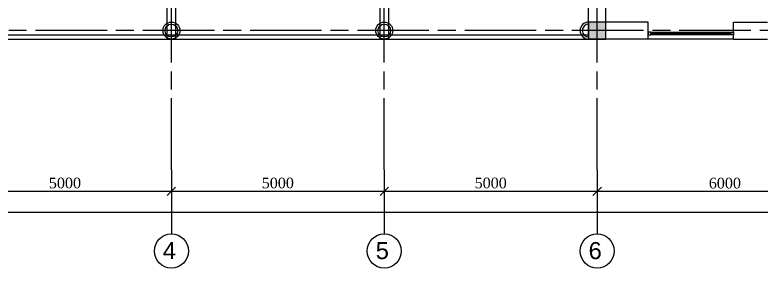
# Model space of a CAD drawing. Header units: inches. Extents: x 2870606 to 3671143, y -733551 to -473558.
# Drawn here: x 3238167 to 3255692, y -526992 to -521058 of the extents above; entities that cross this region are included whole.
import ezdxf

# ---------------------------------------------------------------- set-up
doc = ezdxf.new("R2010")
doc.units = ezdxf.units.IN
doc.header["$MEASUREMENT"] = 0
doc.linetypes.add('ACAD_ISO08W100', pattern=[36, 24, -3, 6, -3])
doc.layers.add('A_Windows', color=160, linetype='Continuous')
doc.styles.add('J~stule', font='dutch.ttf')
doc.styles.add('стиль3', font='arial.ttf', dxfattribs={"height": 250})
doc.linetypes.add('FENCELINE1', pattern='A,0.25,-0.1,[133,ltypeshp.shx,S=0.1,R=0,X=-0.1,Y=0],-0.1,1', length=1.45)
doc.dimstyles.new('J~style', dxfattribs={"dimscale": 100, "dimtxt": 2.5, "dimasz": 2, "dimexe": 0.55, "dimexo": 0.725, "dimtad": 1, "dimdec": 0, "dimdsep": 46, "dimtxsty": 'J~stule', "dimblk": 'OBLIQUE', "dimcen": 2, "dimdle": 0.5, "dimadec": 0, "dimazin": 0, "dimtfac": 1, "dimtdec": 0, "dimtmove": 0, "dimatfit": 3, "dimfxl": 1, "dimarcsym": 0})

# ---------------------------------------------------------------- blocks, each defined once
blk = doc.blocks.new('*U70')
at = {"color": 7, "lineweight": 30}
for points in [[(0, 60), (60, 60), (60, 0), (0, 0)], [(2000, 60), (1940, 60), (1940, 0), (2000, 0)]]:
    blk.add_lwpolyline(points, close=True, dxfattribs=at)
at = {"color": 4, "lineweight": 25}
for points in [[(60, 60), (1940, 60), (1940, 0), (60, 0)], [(60, 35), (1940, 35), (1940, 25), (60, 25)]]:
    blk.add_lwpolyline(points, close=True, dxfattribs=at)
blk = doc.blocks.new('_Oblique')
at = {"color": 0, "linetype": 'ByBlock', "lineweight": -2}
blk.add_line((-0.5, -0.5), (0.5, 0.5), dxfattribs=at)
blk = doc.blocks.new('*D866')
at = {"color": 0, "lineweight": -2, "transparency": 16777216}
for p, q in [((3236842, -524765), (3236842, -525247)), ((3241842, -524765), (3241842, -525247)), ((3236792, -525192), (3241892, -525192))]:
    blk.add_line(p, q, dxfattribs=at)
at = {"layer": 'Defpoints', "color": 0, "lineweight": 35, "transparency": 16777216}
for p in [(3236842, -524692), (3241842, -524692), (3241842, -525192)]:
    blk.add_point(p, dxfattribs=at)
at = {"color": 0, "lineweight": -2, "transparency": 16777216, "xscale": 200, "yscale": 200, "zscale": 200, "rotation": 180}
blk.add_blockref('_Oblique', (3236842, -525192), dxfattribs=at)
at = {"color": 0, "lineweight": -2, "transparency": 16777216, "xscale": 200, "yscale": 200, "zscale": 200}
blk.add_blockref('_Oblique', (3241842, -525192), dxfattribs=at)
at = {"color": 0, "transparency": 16777216, "insert": (3239342, -524999), "char_height": 250, "attachment_point": 5, "style": 'J~stule'}
blk.add_mtext('5000', dxfattribs=at)
blk = doc.blocks.new('*D867')
at = {"color": 0, "lineweight": -2, "transparency": 16777216}
for p, q in [((3241842, -524765), (3241842, -525247)), ((3246842, -524765), (3246842, -525247)), ((3241792, -525192), (3246892, -525192))]:
    blk.add_line(p, q, dxfattribs=at)
at = {"layer": 'Defpoints', "color": 0, "lineweight": 35, "transparency": 16777216}
for p in [(3241842, -524692), (3246842, -524692), (3246842, -525192)]:
    blk.add_point(p, dxfattribs=at)
at = {"color": 0, "lineweight": -2, "transparency": 16777216, "xscale": 200, "yscale": 200, "zscale": 200, "rotation": 180}
blk.add_blockref('_Oblique', (3241842, -525192), dxfattribs=at)
at = {"color": 0, "lineweight": -2, "transparency": 16777216, "xscale": 200, "yscale": 200, "zscale": 200}
blk.add_blockref('_Oblique', (3246842, -525192), dxfattribs=at)
at = {"color": 0, "transparency": 16777216, "insert": (3244342, -524999), "char_height": 250, "attachment_point": 5, "style": 'J~stule'}
blk.add_mtext('5000', dxfattribs=at)
blk = doc.blocks.new('*D868')
at = {"color": 0, "lineweight": -2, "transparency": 16777216}
for p, q in [((3246842, -524765), (3246842, -525247)), ((3251842, -524765), (3251842, -525247)), ((3246792, -525192), (3251892, -525192))]:
    blk.add_line(p, q, dxfattribs=at)
at = {"layer": 'Defpoints', "color": 0, "lineweight": 35, "transparency": 16777216}
for p in [(3246842, -524692), (3251842, -524692), (3251842, -525192)]:
    blk.add_point(p, dxfattribs=at)
at = {"color": 0, "lineweight": -2, "transparency": 16777216, "xscale": 200, "yscale": 200, "zscale": 200, "rotation": 180}
blk.add_blockref('_Oblique', (3246842, -525192), dxfattribs=at)
at = {"color": 0, "lineweight": -2, "transparency": 16777216, "xscale": 200, "yscale": 200, "zscale": 200}
blk.add_blockref('_Oblique', (3251842, -525192), dxfattribs=at)
at = {"color": 0, "transparency": 16777216, "insert": (3249342, -524999), "char_height": 250, "attachment_point": 5, "style": 'J~stule'}
blk.add_mtext('5000', dxfattribs=at)
blk = doc.blocks.new('*D869')
at = {"color": 0, "lineweight": -2, "transparency": 16777216}
for p, q in [((3251842, -524765), (3251842, -525247)), ((3257842, -524765), (3257842, -525247)), ((3251792, -525192), (3257892, -525192))]:
    blk.add_line(p, q, dxfattribs=at)
at = {"layer": 'Defpoints', "color": 0, "lineweight": 35, "transparency": 16777216}
for p in [(3251842, -524692), (3257842, -524692), (3257842, -525192)]:
    blk.add_point(p, dxfattribs=at)
at = {"color": 0, "lineweight": -2, "transparency": 16777216, "xscale": 200, "yscale": 200, "zscale": 200, "rotation": 180}
blk.add_blockref('_Oblique', (3251842, -525192), dxfattribs=at)
at = {"color": 0, "lineweight": -2, "transparency": 16777216, "xscale": 200, "yscale": 200, "zscale": 200}
blk.add_blockref('_Oblique', (3257842, -525192), dxfattribs=at)
at = {"color": 0, "transparency": 16777216, "insert": (3254842, -525002), "char_height": 250, "attachment_point": 5, "style": 'J~stule'}
blk.add_mtext('6000', dxfattribs=at)
blk = doc.blocks.new('*D876')
at = {"color": 0, "lineweight": -2, "transparency": 16777216}
for p, q in [((3227842, -524765), (3227842, -525747)), ((3287842, -524765), (3287842, -525747)), ((3287892, -525692), (3227792, -525692))]:
    blk.add_line(p, q, dxfattribs=at)
at = {"layer": 'Defpoints', "color": 0, "lineweight": 35, "transparency": 16777216}
for p in [(3227842, -524692), (3287842, -524692), (3227842, -525692)]:
    blk.add_point(p, dxfattribs=at)
at = {"color": 0, "lineweight": -2, "transparency": 16777216, "xscale": 200, "yscale": 200, "zscale": 200, "rotation": 180}
blk.add_blockref('_Oblique', (3227842, -525692), dxfattribs=at)
at = {"color": 0, "lineweight": -2, "transparency": 16777216, "xscale": 200, "yscale": 200, "zscale": 200}
blk.add_blockref('_Oblique', (3287842, -525692), dxfattribs=at)
at = {"color": 0, "transparency": 16777216, "insert": (3257842, -525502), "char_height": 250, "attachment_point": 5, "style": 'J~stule'}
blk.add_mtext('60000', dxfattribs=at)

msp = doc.modelspace()

# ---------------------------------------------------------------- hatches: boundary and pattern name
h = msp.add_hatch(color=256)
h.dxf.hatch_style = 1
h.paths.add_polyline_path([(3252042.2, -521623.13), (3252042.2, -521223.13), (3251642.2, -521223.13), (3251642.2, -521623.13)])

# ---------------------------------------------------------------- linework, layer by layer
at = {"color": 252, "linetype": 'ACAD_ISO08W100', "ltscale": 70}
for p, q in [((3241842.2, -524692.02), (3241842.2, -496403.85)), ((3246842.2, -524692.02), (3246842.2, -496403.85)), ((3251842.2, -524692.02), (3251842.2, -496403.85)), ((3290731.11, -521423.13), (3224837.42, -521423.13))]:
    msp.add_line(p, q, dxfattribs=at)
at = {"lineweight": 30}
for p, q in [((3253042.2, -521623.13), (3253042.2, -521223.13)), ((3255042.2, -521223.13), (3255842.2, -521223.13)), ((3255042.2, -521623.13), (3255042.2, -521223.13)), ((3255042.2, -521623.13), (3255842.2, -521623.13))]:
    msp.add_line(p, q, dxfattribs=at)
at = {"linetype": 'FENCELINE1', "ltscale": 200}
msp.add_line((3237042.2, -521523.13), (3251642.2, -521523.13), dxfattribs=at)
for p, q in [((3237042.2, -521623.13), (3251642.2, -521623.13)), ((3255042.2, -521623.13), (3253042.2, -521623.13))]:
    msp.add_line(p, q)
at = {"linetype": 'Continuous'}
for p, q in [((3241842.2, -524692.02), (3241842.2, -526192.02)), ((3246842.2, -524692.02), (3246842.2, -526192.02)), ((3251842.2, -524692.02), (3251842.2, -526192.02))]:
    msp.add_line(p, q, dxfattribs=at)
at = {"lineweight": 30}
for points in [[(3253042.2, -521623.13), (3251642.2, -521623.13), (3251642.2, -518223.13)], [(3253042.2, -521223.13), (3252042.2, -521223.13), (3252042.2, -518223.13)]]:
    msp.add_lwpolyline(points, dxfattribs=at)
for points in [[(3241742.2, -518623.13), (3241942.2, -518623.13), (3241942.2, -521624.94), (3241742.2, -521621.32)], [(3246742.2, -518623.13), (3246942.2, -518623.13), (3246942.2, -521624.94), (3246742.2, -521621.32)]]:
    msp.add_lwpolyline(points, close=True, dxfattribs=at)
msp.add_lwpolyline([(3251642.2, -521223.13), (3251642.2, -521623.13), (3252042.2, -521623.13), (3252042.2, -521223.13)], close=True)
for centre, radius in [((3241842.2, -521423.13), 200), ((3241842.2, -521423.13), 150), ((3246842.2, -521423.13), 200), ((3246842.2, -521423.13), 150)]:
    msp.add_circle(centre, radius, dxfattribs=at)
at = {"linetype": 'Continuous'}
for centre in [(3241842.2, -526592.02), (3246842.2, -526592.02), (3251842.2, -526592.02)]:
    msp.add_circle(centre, 400, dxfattribs=at)
at = {"lineweight": 30}
for radius in [200, 150]:
    msp.add_arc((3251642.2, -521423.13), radius, 90, 270, dxfattribs=at)

# ---------------------------------------------------------------- block references
at = {"layer": 'A_Windows', "color": 5, "lineweight": 30, "rotation": 180.0000153929365}
msp.add_blockref('*U70', (3255042.2, -521463.13), dxfattribs=at)

# ---------------------------------------------------------------- texts
at = {"linetype": 'Continuous', "char_height": 400, "attachment_point": 2, "style": 'стиль3'}
for s, insert in [('4', (3241795.92, -526382.35)), ('5', (3246795.92, -526382.35)), ('6', (3251795.92, -526382.35))]:
    msp.add_mtext(s, dxfattribs=dict(at, insert=insert))

# ---------------------------------------------------------------- dimensions: what is measured, and where the dimension line sits
for base, p1, p2, picture, middle in [((3227842.2, -525692.02), (3287842.2, -524692.02), (3227842.2, -524692.02), '*D876', (3257842.2, -525502.01)), ((3241842.2, -525192.02), (3236842.2, -524692.02), (3241842.2, -524692.02), '*D866', (3239342.2, -524999.32)), ((3246842.2, -525192.02), (3241842.2, -524692.02), (3246842.2, -524692.02), '*D867', (3244342.2, -524999.32)), ((3251842.2, -525192.02), (3246842.2, -524692.02), (3251842.2, -524692.02), '*D868', (3249342.2, -524999.32)), ((3257842.2, -525192.02), (3251842.2, -524692.02), (3257842.2, -524692.02), '*D869', (3254842.2, -525002.01))]:
    dim = msp.add_linear_dim(base=base, p1=p1, p2=p2, dimstyle='J~style', override={"dimdec": 1, "dimtdec": 1})
    dim.commit()
    dim.dimension.update_dxf_attribs({"geometry": picture, "text_midpoint": middle})

doc.saveas('drawing.dxf')
